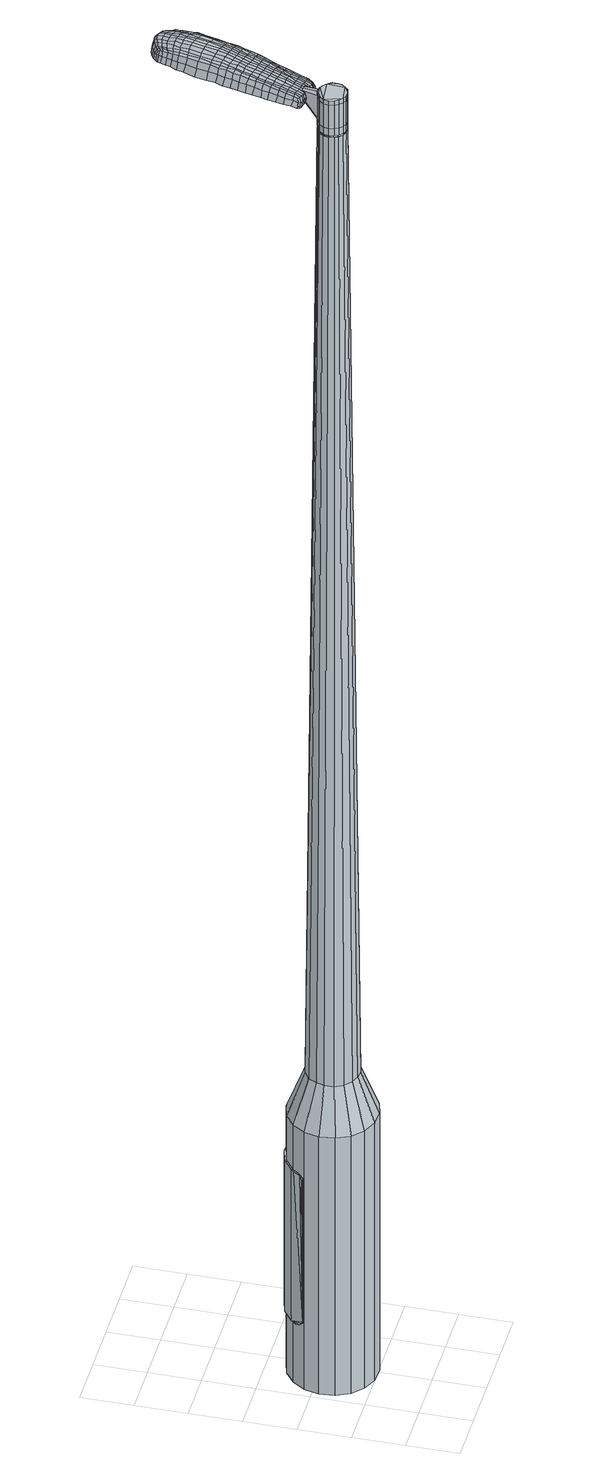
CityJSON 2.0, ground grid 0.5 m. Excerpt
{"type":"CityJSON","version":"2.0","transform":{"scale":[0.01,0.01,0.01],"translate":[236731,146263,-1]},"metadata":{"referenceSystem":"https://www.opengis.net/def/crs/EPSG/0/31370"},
"CityObjects":{
"object1":{"type":"GenericCityObject","attributes":{"cluster":549,"mean_distance_to_centroid":0.217,"new_centroid_x":236731.5,"new_centroid_y":146263.89,"mean_distance_to_camera":8.49,"H1":39.11,"H2":35.03,"Z_final":112.38,"cluster2":45,"proj_x":236738,"proj_y":146265.5,"id_line":84729,"bearing_l":166.15,"distance":6.7,"orientation":"right","G_obj":76.15},"geometry":[{"type":"MultiSurface","lod":"2","boundaries":[[[0,1,2,3]],[[1,4,5,2]],[[4,6,7,5]],[[6,8,9,7]],[[8,10,11,9]],[[10,12,13,11]],[[12,14,15,13]],[[14,16,17,15]],[[16,18,19,17]],[[18,20,21,19]],[[20,22,23,21]],[[22,24,25,23]],[[24,26,27,25]],[[26,28,29,27]],[[28,30,31,29]],[[30,32,33,31]],[[32,34,35,33]],[[34,0,3,35]],[[36,37,38,39]],[[38,40,41,42]],[[41,43,42]],[[42,44,45,46]],[[45,47,46]],[[46,48,49,50]],[[49,51,50]],[[42,46,50,38]],[[50,52,39,38]],[[53,36,39]],[[2,5,7,35]],[[7,9,11,15]],[[11,13,15]],[[15,17,19,23]],[[19,21,23]],[[23,25,27,31]],[[27,29,31]],[[15,23,31,7]],[[31,33,35,7]],[[3,2,35]],[[1,0,54,55]],[[0,34,56,54]],[[34,32,57,56]],[[32,30,58,57]],[[30,28,59,58]],[[28,26,60,59]],[[26,24,61,60]],[[24,22,62,61]],[[22,20,63,62]],[[20,18,64,63]],[[18,16,65,64]],[[16,14,66,65]],[[14,12,67,66]],[[12,10,68,67]],[[10,8,69,68]],[[8,6,70,69]],[[6,4,71,70]],[[4,1,55,71]],[[55,54,72,73]],[[54,56,74,72]],[[56,57,75,74]],[[57,58,76,75]],[[58,59,77,76]],[[59,60,78,77]],[[60,61,79,78]],[[61,62,80,79]],[[62,63,81,80]],[[63,64,82,81]],[[64,65,83,82]],[[65,66,84,83]],[[66,67,85,84]],[[67,68,86,85]],[[68,69,87,86]],[[69,70,88,87]],[[70,71,89,88]],[[71,55,73,89]],[[72,90,91,73]],[[92,93,90,72]],[[75,94,93,92]],[[95,96,94,75]],[[97,98,96,95]],[[99,100,98,97]],[[101,102,100,99]],[[103,104,102,101]],[[81,105,104,103]],[[106,107,105,81]],[[83,108,107,106]],[[109,110,108,83]],[[85,111,110,109]],[[112,113,111,85]],[[114,115,113,112]],[[116,117,115,114]],[[89,118,117,116]],[[73,91,118,89]],[[119,120,121,122]],[[123,119,122,124]],[[125,123,124,126]],[[127,125,126,128]],[[129,127,128,130]],[[131,129,130,132]],[[133,131,132,134]],[[135,133,134,136]],[[137,135,136,138]],[[139,137,138,140]],[[141,139,140,142]],[[143,141,142,144]],[[145,143,144,146]],[[147,145,146,148]],[[149,147,148,150]],[[151,149,150,152]],[[74,92,72]],[[74,75,92]],[[76,95,75]],[[76,77,97,95]],[[77,78,99,97]],[[78,79,101,99]],[[79,80,103,101]],[[80,81,103]],[[82,106,81]],[[82,83,106]],[[84,109,83]],[[84,85,109]],[[86,112,85]],[[86,87,114,112]],[[87,88,116,114]],[[88,89,116]],[[153,117,118]],[[153,154,115,117]],[[154,155,113,115]],[[155,111,113]],[[156,110,111]],[[156,108,110]],[[157,107,108]],[[157,105,107]],[[158,104,105]],[[158,159,102,104]],[[159,160,100,102]],[[160,161,98,100]],[[161,162,96,98]],[[162,94,96]],[[163,93,94]],[[163,90,93]],[[39,52,151,164]],[[91,90,165,152]],[[53,39,164,120]],[[90,163,121,165]],[[36,53,120,119]],[[163,94,122,121]],[[37,36,119,123]],[[94,162,124,122]],[[38,37,123,125]],[[162,161,126,124]],[[40,38,125,127]],[[161,160,128,126]],[[41,40,127,129]],[[160,159,130,128]],[[43,41,129,131]],[[159,158,132,130]],[[42,43,131,133]],[[158,105,134,132]],[[44,42,133,135]],[[105,157,136,134]],[[45,44,135,137]],[[157,108,138,136]],[[47,45,137,139]],[[108,156,140,138]],[[46,47,139,141]],[[156,111,142,140]],[[48,46,141,143]],[[111,155,144,142]],[[49,48,143,145]],[[155,154,146,144]],[[51,49,145,147]],[[154,153,148,146]],[[50,51,147,149]],[[153,118,150,148]],[[52,50,149,151]],[[118,91,152,150]],[[151,152,166,167]],[[152,165,168,166]],[[165,121,169,168]],[[121,120,170,169]],[[120,164,171,170]],[[164,151,167,171]],[[172,173,174,175]],[[176,172,175,177]],[[172,176,178,179]],[[173,172,179,180]],[[181,182,183,184]],[[185,181,184,186]],[[181,185,187,188]],[[182,181,188,189]],[[190,191,192,193]],[[194,190,193,195]],[[190,194,196,197]],[[191,190,197,198]],[[199,200,201,202]],[[203,199,202,204]],[[199,203,205,206]],[[200,199,206,207]],[[208,209,210,211]],[[212,208,211,213]],[[208,212,214,215]],[[209,208,215,216]],[[217,218,219,220]],[[221,217,220,222]],[[217,221,223,224]],[[218,217,224,225]],[[226,227,228,229]],[[218,226,229,219]],[[226,218,225,230]],[[227,226,230,231]],[[232,233,234,235]],[[227,232,235,228]],[[232,227,231,236]],[[233,232,236,237]],[[238,176,177,239]],[[233,238,239,234]],[[238,233,237,240]],[[176,238,240,178]],[[241,242,243,244]],[[245,241,244,246]],[[241,245,247,248]],[[242,241,248,249]],[[250,251,252,253]],[[242,250,253,243]],[[250,242,249,254]],[[251,250,254,255]],[[256,257,258,259]],[[251,256,259,252]],[[256,251,255,260]],[[257,256,260,261]],[[262,263,264,265]],[[257,262,265,258]],[[262,257,261,266]],[[263,262,266,267]],[[268,173,180,269]],[[263,268,269,264]],[[268,263,267,270]],[[173,268,270,174]],[[271,272,273,274]],[[275,271,274,276]],[[271,275,277,278]],[[272,271,278,279]],[[280,281,282,283]],[[272,280,283,273]],[[280,272,279,284]],[[281,280,284,285]],[[286,287,288,289]],[[281,286,289,282]],[[286,281,285,290]],[[287,286,290,291]],[[292,185,186,293]],[[287,292,293,288]],[[292,287,291,294]],[[185,292,294,187]],[[295,296,297,298]],[[299,295,298,300]],[[295,299,301,302]],[[296,295,302,303]],[[304,305,306,307]],[[296,304,307,297]],[[304,296,303,308]],[[305,304,308,309]],[[310,311,312,313]],[[305,310,313,306]],[[310,305,309,314]],[[311,310,314,315]],[[316,317,318,319]],[[311,316,319,312]],[[316,311,315,320]],[[317,316,320,321]],[[322,182,189,323]],[[317,322,323,318]],[[322,317,321,324]],[[182,322,324,183]],[[325,211,210,326]],[[327,325,326,328]],[[325,327,329,330]],[[211,325,330,213]],[[331,327,328,332]],[[333,331,332,334]],[[331,333,335,336]],[[327,331,336,329]],[[337,333,334,338]],[[339,337,338,340]],[[337,339,341,342]],[[333,337,342,335]],[[343,339,340,344]],[[345,343,344,346]],[[343,345,347,348]],[[339,343,348,341]],[[349,345,346,350]],[[200,349,350,201]],[[349,200,207,351]],[[345,349,351,347]],[[352,353,198,197]],[[354,352,197,196]],[[352,354,355,356]],[[353,352,356,357]],[[358,359,357,356]],[[360,358,356,355]],[[358,360,361,362]],[[359,358,362,363]],[[364,365,363,362]],[[366,364,362,361]],[[364,366,367,368]],[[365,364,368,369]],[[370,371,369,368]],[[372,370,368,367]],[[370,372,205,203]],[[371,370,203,204]],[[373,374,375,376]],[[275,373,376,277]],[[373,275,276,377]],[[374,373,377,378]],[[379,194,195,380]],[[374,379,380,375]],[[379,374,378,381]],[[194,379,381,196]],[[382,383,384,385]],[[221,382,385,223]],[[382,221,222,386]],[[383,382,386,387]],[[388,389,390,391]],[[383,388,391,384]],[[388,383,387,392]],[[389,388,392,393]],[[394,191,198,395]],[[389,394,395,390]],[[394,389,393,396]],[[191,394,396,192]],[[397,398,399,400]],[[179,397,400,180]],[[397,179,178,401]],[[398,397,401,402]],[[403,404,405,406]],[[398,403,406,399]],[[403,398,402,407]],[[404,403,407,408]],[[409,202,201,410]],[[404,409,410,405]],[[409,404,408,411]],[[202,409,411,204]],[[412,413,414,415]],[[184,412,415,186]],[[412,184,183,416]],[[413,412,416,417]],[[418,206,205,419]],[[413,418,419,414]],[[418,413,417,420]],[[206,418,420,207]],[[421,422,423,424]],[[299,421,424,301]],[[421,299,300,425]],[[422,421,425,426]],[[427,212,213,428]],[[422,427,428,423]],[[427,422,426,429]],[[212,427,429,214]],[[430,431,432,433]],[[245,430,433,247]],[[430,245,246,434]],[[431,430,434,435]],[[436,437,438,439]],[[431,436,439,432]],[[436,431,435,440]],[[437,436,440,441]],[[442,209,216,443]],[[437,442,443,438]],[[442,437,441,444]],[[209,442,444,210]],[[445,446,435,434]],[[244,445,434,246]],[[445,244,243,447]],[[446,445,447,448]],[[449,450,441,440]],[[446,449,440,435]],[[449,446,448,451]],[[450,449,451,452]],[[453,326,210,444]],[[450,453,444,441]],[[453,450,452,454]],[[326,453,454,328]],[[455,456,457,458]],[[302,455,458,303]],[[455,302,301,424]],[[456,455,424,423]],[[459,330,329,460]],[[456,459,460,457]],[[459,456,423,428]],[[330,459,428,213]],[[461,462,448,447]],[[253,461,447,243]],[[461,253,252,463]],[[462,461,463,464]],[[465,466,452,451]],[[462,465,451,448]],[[465,462,464,467]],[[466,465,467,468]],[[469,332,328,454]],[[466,469,454,452]],[[469,466,468,470]],[[332,469,470,334]],[[471,472,473,474]],[[308,471,474,309]],[[471,308,303,458]],[[472,471,458,457]],[[475,336,335,476]],[[472,475,476,473]],[[475,472,457,460]],[[336,475,460,329]],[[477,478,464,463]],[[259,477,463,252]],[[477,259,258,479]],[[478,477,479,480]],[[481,482,468,467]],[[478,481,467,464]],[[481,478,480,483]],[[482,481,483,484]],[[485,338,334,470]],[[482,485,470,468]],[[485,482,484,486]],[[338,485,486,340]],[[487,488,489,490]],[[314,487,490,315]],[[487,314,309,474]],[[488,487,474,473]],[[491,342,341,492]],[[488,491,492,489]],[[491,488,473,476]],[[342,491,476,335]],[[493,494,480,479]],[[265,493,479,258]],[[493,265,264,495]],[[494,493,495,496]],[[497,498,484,483]],[[494,497,483,480]],[[497,494,496,499]],[[498,497,499,500]],[[501,344,340,486]],[[498,501,486,484]],[[501,498,500,502]],[[344,501,502,346]],[[503,504,505,506]],[[320,503,506,321]],[[503,320,315,490]],[[504,503,490,489]],[[507,348,347,508]],[[504,507,508,505]],[[507,504,489,492]],[[348,507,492,341]],[[509,510,496,495]],[[269,509,495,264]],[[509,269,180,400]],[[510,509,400,399]],[[511,512,500,499]],[[510,511,499,496]],[[511,510,399,406]],[[512,511,406,405]],[[513,350,346,502]],[[512,513,502,500]],[[513,512,405,410]],[[350,513,410,201]],[[514,515,417,416]],[[324,514,416,183]],[[514,324,321,506]],[[515,514,506,505]],[[516,351,207,420]],[[515,516,420,417]],[[516,515,505,508]],[[351,516,508,347]],[[517,518,378,377]],[[274,517,377,276]],[[517,274,273,519]],[[518,517,519,520]],[[521,354,196,381]],[[518,521,381,378]],[[521,518,520,522]],[[354,521,522,355]],[[523,524,525,526]],[[224,523,526,225]],[[523,224,223,385]],[[524,523,385,384]],[[527,528,529,530]],[[524,527,530,525]],[[527,524,384,391]],[[528,527,391,390]],[[531,353,357,532]],[[528,531,532,529]],[[531,528,390,395]],[[353,531,395,198]],[[533,534,520,519]],[[283,533,519,273]],[[533,283,282,535]],[[534,533,535,536]],[[537,360,355,522]],[[534,537,522,520]],[[537,534,536,538]],[[360,537,538,361]],[[539,540,541,542]],[[230,539,542,231]],[[539,230,225,526]],[[540,539,526,525]],[[543,544,545,546]],[[540,543,546,541]],[[543,540,525,530]],[[544,543,530,529]],[[547,359,363,548]],[[544,547,548,545]],[[547,544,529,532]],[[359,547,532,357]],[[549,550,536,535]],[[289,549,535,282]],[[549,289,288,551]],[[550,549,551,552]],[[553,366,361,538]],[[550,553,538,536]],[[553,550,552,554]],[[366,553,554,367]],[[555,556,557,558]],[[236,555,558,237]],[[555,236,231,542]],[[556,555,542,541]],[[559,560,561,562]],[[556,559,562,557]],[[559,556,541,546]],[[560,559,546,545]],[[563,365,369,564]],[[560,563,564,561]],[[563,560,545,548]],[[365,563,548,363]],[[565,566,552,551]],[[293,565,551,288]],[[565,293,186,415]],[[566,565,415,414]],[[567,372,367,554]],[[566,567,554,552]],[[567,566,414,419]],[[372,567,419,205]],[[568,569,402,401]],[[240,568,401,178]],[[568,240,237,558]],[[569,568,558,557]],[[570,571,408,407]],[[569,570,407,402]],[[570,569,557,562]],[[571,570,562,561]],[[572,371,204,411]],[[571,572,411,408]],[[572,571,561,564]],[[371,572,564,369]],[[573,574,575,576]],[[576,575,577,578]],[[579,577,575,580]],[[580,575,574,581]],[[582,583,584,585]],[[585,584,586,587]],[[588,586,584,589]],[[589,584,583,590]],[[591,592,593,594]],[[594,593,595,596]],[[597,595,593,598]],[[598,593,592,599]],[[600,601,602,603]],[[603,602,604,605]],[[606,604,602,607]],[[607,602,601,608]],[[609,610,611,612]],[[612,611,613,614]],[[615,613,611,616]],[[616,611,610,617]],[[618,619,620,621]],[[621,620,622,623]],[[624,622,620,625]],[[625,620,619,626]],[[627,628,629,630]],[[630,629,619,618]],[[626,619,629,631]],[[631,629,628,632]],[[633,634,635,636]],[[636,635,628,627]],[[632,628,635,637]],[[637,635,634,638]],[[578,577,639,640]],[[640,639,634,633]],[[638,634,639,641]],[[641,639,577,579]],[[642,643,644,645]],[[645,644,646,647]],[[648,646,644,649]],[[649,644,643,650]],[[651,652,653,654]],[[654,653,643,642]],[[650,643,653,655]],[[655,653,652,656]],[[657,658,659,660]],[[660,659,652,651]],[[656,652,659,661]],[[661,659,658,662]],[[663,664,665,666]],[[666,665,658,657]],[[662,658,665,667]],[[667,665,664,668]],[[581,574,669,670]],[[670,669,664,663]],[[668,664,669,671]],[[671,669,574,573]],[[672,673,674,675]],[[675,674,676,677]],[[678,676,674,679]],[[679,674,673,680]],[[681,682,683,684]],[[684,683,673,672]],[[680,673,683,685]],[[685,683,682,686]],[[687,688,689,690]],[[690,689,682,681]],[[686,682,689,691]],[[691,689,688,692]],[[587,586,693,694]],[[694,693,688,687]],[[692,688,693,695]],[[695,693,586,588]],[[696,697,698,699]],[[699,698,700,701]],[[702,700,698,703]],[[703,698,697,704]],[[705,706,707,708]],[[708,707,697,696]],[[704,697,707,709]],[[709,707,706,710]],[[711,712,713,714]],[[714,713,706,705]],[[710,706,713,715]],[[715,713,712,716]],[[717,718,719,720]],[[720,719,712,711]],[[716,712,719,721]],[[721,719,718,722]],[[590,583,723,724]],[[724,723,718,717]],[[722,718,723,725]],[[725,723,583,582]],[[609,612,726,727]],[[727,726,728,729]],[[730,728,726,731]],[[731,726,612,614]],[[729,728,732,733]],[[733,732,734,735]],[[736,734,732,737]],[[737,732,728,730]],[[735,734,738,739]],[[739,738,740,741]],[[742,740,738,743]],[[743,738,734,736]],[[741,740,744,745]],[[745,744,746,747]],[[748,746,744,749]],[[749,744,740,742]],[[747,746,750,751]],[[751,750,601,600]],[[608,601,750,752]],[[752,750,746,748]],[[599,753,754,598]],[[598,754,755,597]],[[756,755,754,757]],[[757,754,753,758]],[[758,759,760,757]],[[757,760,761,756]],[[762,761,760,763]],[[763,760,759,764]],[[764,765,766,763]],[[763,766,767,762]],[[768,767,766,769]],[[769,766,765,770]],[[770,771,772,769]],[[769,772,773,768]],[[606,773,772,604]],[[604,772,771,605]],[[774,775,776,777]],[[777,776,676,678]],[[677,676,776,778]],[[778,776,775,779]],[[596,595,780,781]],[[781,780,775,774]],[[779,775,780,782]],[[782,780,595,597]],[[783,784,785,786]],[[786,785,622,624]],[[623,622,785,787]],[[787,785,784,788]],[[789,790,791,792]],[[792,791,784,783]],[[788,784,791,793]],[[793,791,790,794]],[[599,592,795,796]],[[796,795,790,789]],[[794,790,795,797]],[[797,795,592,591]],[[798,799,800,801]],[[801,800,580,581]],[[579,580,800,802]],[[802,800,799,803]],[[804,805,806,807]],[[807,806,799,798]],[[803,799,806,808]],[[808,806,805,809]],[[600,603,810,811]],[[811,810,805,804]],[[809,805,810,812]],[[812,810,603,605]],[[813,814,815,816]],[[816,815,585,587]],[[582,585,815,817]],[[817,815,814,818]],[[606,607,819,820]],[[820,819,814,813]],[[818,814,819,821]],[[821,819,607,608]],[[822,823,824,825]],[[825,824,700,702]],[[701,700,824,826]],[[826,824,823,827]],[[614,613,828,829]],[[829,828,823,822]],[[827,823,828,830]],[[830,828,613,615]],[[831,832,833]],[[833,832,646,648]],[[647,646,832,834]],[[834,832,831,835]],[[836,837,838,839]],[[839,838,831,833]],[[835,831,838,840]],[[840,838,837,841]],[[617,610,842,843]],[[843,842,837,836]],[[841,837,842,844]],[[844,842,610,609]],[[835,845,846,834]],[[834,846,645,647]],[[642,645,846,847]],[[847,846,845,848]],[[841,849,850,840]],[[840,850,845,835]],[[848,845,850,851]],[[851,850,849,852]],[[609,727,853,844]],[[844,853,849,841]],[[852,849,853,854]],[[854,853,727,729]],[[855,856,857,858]],[[858,857,703,704]],[[702,703,857,825]],[[825,857,856,822]],[[730,731,859,860]],[[860,859,856,855]],[[822,856,859,829]],[[829,859,731,614]],[[848,861,862,847]],[[847,862,654,642]],[[651,654,862,863]],[[863,862,861,864]],[[852,865,866,851]],[[851,866,861,848]],[[864,861,866,867]],[[867,866,865,868]],[[729,733,869,854]],[[854,869,865,852]],[[868,865,869,870]],[[870,869,733,735]],[[871,872,873,874]],[[874,873,709,710]],[[704,709,873,858]],[[858,873,872,855]],[[736,737,875,876]],[[876,875,872,871]],[[855,872,875,860]],[[860,875,737,730]],[[864,877,878,863]],[[863,878,660,651]],[[657,660,878,879]],[[879,878,877,880]],[[868,881,882,867]],[[867,882,877,864]],[[880,877,882,883]],[[883,882,881,884]],[[735,739,885,870]],[[870,885,881,868]],[[884,881,885,886]],[[886,885,739,741]],[[887,888,889,890]],[[890,889,715,716]],[[710,715,889,874]],[[874,889,888,871]],[[742,743,891,892]],[[892,891,888,887]],[[871,888,891,876]],[[876,891,743,736]],[[880,893,894,879]],[[879,894,666,657]],[[663,666,894,895]],[[895,894,893,896]],[[884,897,898,883]],[[883,898,893,880]],[[896,893,898,899]],[[899,898,897,900]],[[741,745,901,886]],[[886,901,897,884]],[[900,897,901,902]],[[902,901,745,747]],[[903,904,905,906]],[[906,905,721,722]],[[716,721,905,890]],[[890,905,904,887]],[[748,749,907,908]],[[908,907,904,903]],[[887,904,907,892]],[[892,907,749,742]],[[896,909,910,895]],[[895,910,670,663]],[[581,670,910,801]],[[801,910,909,798]],[[900,911,912,899]],[[899,912,909,896]],[[798,909,912,807]],[[807,912,911,804]],[[747,751,913,902]],[[902,913,911,900]],[[804,911,913,811]],[[811,913,751,600]],[[818,914,915,817]],[[817,915,725,582]],[[722,725,915,906]],[[906,915,914,903]],[[608,752,916,821]],[[821,916,914,818]],[[903,914,916,908]],[[908,916,752,748]],[[779,917,918,778]],[[778,918,675,677]],[[672,675,918,919]],[[919,918,917,920]],[[597,755,921,782]],[[782,921,917,779]],[[920,917,921,922]],[[922,921,755,756]],[[923,924,925,926]],[[926,925,625,626]],[[624,625,925,786]],[[786,925,924,783]],[[927,928,929,930]],[[930,929,924,923]],[[783,924,929,792]],[[792,929,928,789]],[[758,753,931,932]],[[932,931,928,927]],[[789,928,931,796]],[[796,931,753,599]],[[920,933,934,919]],[[919,934,684,672]],[[681,684,934,935]],[[935,934,933,936]],[[756,761,937,922]],[[922,937,933,920]],[[936,933,937,938]],[[938,937,761,762]],[[939,940,941,942]],[[942,941,631,632]],[[626,631,941,926]],[[926,941,940,923]],[[943,944,945,946]],[[946,945,940,939]],[[923,940,945,930]],[[930,945,944,927]],[[764,759,947,948]],[[948,947,944,943]],[[927,944,947,932]],[[932,947,759,758]],[[936,949,950,935]],[[935,950,690,681]],[[687,690,950,951]],[[951,950,949,952]],[[762,767,953,938]],[[938,953,949,936]],[[952,949,953,954]],[[954,953,767,768]],[[955,956,957,958]],[[958,957,637,638]],[[632,637,957,942]],[[942,957,956,939]],[[959,960,961,962]],[[962,961,956,955]],[[939,956,961,946]],[[946,961,960,943]],[[770,765,963,964]],[[964,963,960,959]],[[943,960,963,948]],[[948,963,765,764]],[[952,965,966,951]],[[951,966,694,687]],[[587,694,966,816]],[[816,966,965,813]],[[768,773,967,954]],[[954,967,965,952]],[[813,965,967,820]],[[820,967,773,606]],[[803,968,969,802]],[[802,969,641,579]],[[638,641,969,958]],[[958,969,968,955]],[[809,970,971,808]],[[808,971,968,803]],[[955,968,971,962]],[[962,971,970,959]],[[605,771,972,812]],[[812,972,970,809]],[[959,970,972,964]],[[964,972,771,770]],[[573,576,175,174]],[[576,578,177,175]],[[588,589,188,187]],[[589,590,189,188]],[[591,594,193,192]],[[594,596,195,193]],[[615,616,215,214]],[[616,617,216,215]],[[618,621,220,219]],[[621,623,222,220]],[[627,630,229,228]],[[630,618,219,229]],[[633,636,235,234]],[[636,627,228,235]],[[578,640,239,177]],[[640,633,234,239]],[[648,649,248,247]],[[649,650,249,248]],[[650,655,254,249]],[[655,656,255,254]],[[656,661,260,255]],[[661,662,261,260]],[[662,667,266,261]],[[667,668,267,266]],[[668,671,270,267]],[[671,573,174,270]],[[678,679,278,277]],[[679,680,279,278]],[[680,685,284,279]],[[685,686,285,284]],[[686,691,290,285]],[[691,692,291,290]],[[692,695,294,291]],[[695,588,187,294]],[[696,699,298,297]],[[699,701,300,298]],[[705,708,307,306]],[[708,696,297,307]],[[711,714,313,312]],[[714,705,306,313]],[[717,720,319,318]],[[720,711,312,319]],[[590,724,323,189]],[[724,717,318,323]],[[774,777,376,375]],[[777,678,277,376]],[[596,781,380,195]],[[781,774,375,380]],[[623,787,386,222]],[[787,788,387,386]],[[788,793,392,387]],[[793,794,393,392]],[[794,797,396,393]],[[797,591,192,396]],[[701,826,425,300]],[[826,827,426,425]],[[827,830,429,426]],[[830,615,214,429]],[[833,433,432]],[[833,648,247,433]],[[836,839,439,438]],[[839,833,432,439]],[[617,843,443,216]],[[843,836,438,443]],[[973,974,975,976]],[[977,978,976,975]],[[979,980,981,982]],[[983,984,985,986]],[[974,987,988,975]],[[989,977,975,988]],[[990,979,982,991]],[[992,993,984,983]],[[987,994,995,988]],[[995,996,989,988]],[[997,990,991,998]],[[999,993,992,1000]],[[994,1001,1002,995]],[[1002,1003,996,995]],[[1004,997,998,1005]],[[1006,999,1000,1007]],[[1008,1009,1010,1011]],[[1012,1013,1009,1008]],[[1012,1014,1015,1013]],[[1014,1016,1017,1015]],[[1018,1019,1020,1021]],[[1022,1023,1019,1018]],[[1024,1025,1023,1022]],[[1026,1027,1025,1024]],[[1021,1010,1009,1018]],[[1018,1009,1013,1022]],[[1013,1015,1024,1022]],[[1015,1017,1026,1024]],[[982,981,978,977]],[[991,982,977,989]],[[996,998,991,989]],[[1003,1005,998,996]],[[983,986,980,979]],[[992,983,979,990]],[[1000,992,990,997]],[[1007,1000,997,1004]],[[984,1008,1011,985]],[[993,1012,1008,984]],[[1014,1012,993,999]],[[1016,1014,999,1006]],[[1028,1029,1030,1031]],[[1030,1032,1033,1034]],[[1030,1034,1035,1036]],[[1030,1036,1031]],[[1037,1028,1031,1038]],[[1039,1038,1031,1040]],[[1041,1040,1031]],[[1042,1030,1029,1043]],[[1044,1042,1043,1045]],[[1046,1044,1045,1047]],[[1048,1046,1047,1049]],[[1050,1048,1049,1051]],[[1051,1052,1053,1054]],[[1051,1054,1055,1056]],[[1051,1056,1057,1058]],[[1057,1059,1060,1061]],[[1057,1061,1062,1063]],[[1057,1063,1058]],[[1051,1058,1050]],[[1064,1065,1029,1028]],[[1066,1067,1032,1030]],[[1068,1069,1041,1031]],[[1065,1070,1043,1029]],[[1071,1066,1030,1042]],[[1070,1072,1045,1043]],[[1073,1071,1042,1044]],[[1072,1074,1047,1045]],[[1075,1073,1044,1046]],[[1074,1076,1049,1047]],[[1077,1075,1046,1048]],[[1076,1078,1051,1049]],[[1079,1077,1048,1050]],[[1078,1080,1052,1051]],[[1081,1082,1059,1057]],[[1083,1079,1050,1058]],[[1053,1052,1080,1084]],[[1054,1053,1084,1085]],[[1055,1054,1085,1086]],[[1056,1055,1086,1087]],[[1057,1056,1087,1081]],[[1088,1064,1028,1037]],[[1089,1088,1037,1038]],[[1090,1089,1038,1039]],[[1091,1090,1039,1040]],[[1069,1091,1040,1041]],[[1033,1032,1067,1092]],[[1060,1059,1082,1093]],[[1034,1033,1092,1094]],[[1035,1034,1094,1095]],[[1036,1035,1095,1096]],[[1031,1036,1096,1068]],[[1061,1060,1093,1097]],[[1062,1061,1097,1098]],[[1063,1062,1098,1099]],[[1058,1063,1099,1083]]]}]}
},
"vertices":[
[59,132,384],[72,126,384],[72,126,96],[59,132,96],[83,116,384],[83,116,96],[89,103,384],[89,103,96],[91,88,384],[91,88,96],[87,74,384],[87,74,96],[79,62,384],[79,62,96],[67,53,384],[67,53,96],[53,49,384],[53,49,96],[38,50,384],[38,50,96],[25,56,384],[25,56,96],[14,66,384],[14,66,96],[8,79,384],[8,79,96],[6,94,384],[6,94,96],[10,108,384],[10,108,96],[18,120,384],[18,120,96],[30,129,384],[30,129,96],[44,133,384],[44,133,96],[43,103,1524],[39,101,1524],[36,97,1524],[52,104,1524],[35,92,1524],[36,87,1524],[41,80,1524],[38,83,1524],[45,78,1524],[50,78,1524],[58,82,1524],[55,79,1524],[61,86,1524],[62,90,1524],[59,99,1524],[62,95,1524],[56,102,1524],[47,105,1524],[55,116,429],[63,112,429],[46,116,429],[38,114,429],[30,109,429],[26,101,429],[24,93,429],[24,84,429],[28,76,429],[35,70,429],[43,67,429],[51,66,429],[60,69,429],[67,74,429],[72,81,429],[74,89,429],[73,98,429],[69,106,429],[52,104,1483],[56,102,1483],[47,105,1483],[43,103,1483],[39,101,1483],[36,97,1483],[35,92,1483],[36,87,1483],[38,83,1483],[41,80,1483],[45,78,1483],[50,78,1483],[55,79,1483],[58,82,1483],[61,86,1483],[62,90,1483],[62,95,1483],[59,99,1483],[52,104,1485],[56,102,1485],[47,104,1483],[47,104,1485],[43,103,1485],[39,100,1483],[39,100,1485],[37,96,1483],[37,96,1485],[36,92,1483],[36,92,1485],[36,88,1483],[36,88,1485],[38,84,1483],[38,84,1485],[41,80,1485],[46,79,1483],[46,79,1485],[50,78,1485],[54,80,1483],[54,80,1485],[58,82,1485],[60,86,1483],[60,86,1485],[61,90,1483],[61,90,1485],[61,95,1483],[61,95,1485],[59,99,1485],[43,103,1519],[47,105,1519],[47,105,1493],[43,103,1493],[39,101,1519],[39,101,1493],[36,97,1519],[36,97,1493],[35,92,1519],[35,92,1493],[36,87,1519],[36,87,1493],[38,83,1519],[38,83,1493],[41,80,1519],[41,80,1493],[45,78,1519],[45,78,1493],[50,78,1519],[50,78,1493],[55,79,1519],[55,79,1493],[58,82,1519],[58,82,1493],[61,86,1519],[61,86,1493],[62,90,1519],[62,90,1493],[62,95,1519],[62,95,1493],[59,99,1519],[59,99,1493],[56,102,1519],[56,102,1493],[62,95,1485],[62,90,1485],[61,86,1485],[55,79,1485],[45,78,1485],[38,83,1485],[36,87,1485],[35,92,1485],[36,97,1485],[39,101,1485],[47,105,1485],[52,104,1519],[52,104,1493],[59,122,1513],[59,122,1518],[56,122,1513],[53,123,1513],[53,123,1518],[56,122,1518],[93,190,1519],[91,183,1518],[93,184,1509],[95,191,1510],[95,198,1519],[97,199,1510],[94,197,1526],[91,189,1525],[89,182,1525],[56,199,1519],[54,192,1518],[56,191,1525],[57,198,1525],[58,208,1519],[59,206,1526],[56,209,1510],[55,201,1510],[53,194,1509],[90,266,1519],[94,265,1519],[94,266,1513],[90,267,1513],[86,266,1519],[86,267,1513],[86,264,1524],[90,265,1524],[93,264,1524],[73,194,1530],[71,187,1529],[74,186,1529],[76,193,1530],[75,203,1531],[78,202,1531],[71,204,1530],[69,195,1530],[67,188,1529],[53,116,1512],[56,115,1512],[56,116,1517],[54,117,1517],[51,116,1512],[51,118,1517],[51,117,1506],[54,117,1506],[56,116,1506],[106,247,1519],[106,244,1519],[107,245,1512],[107,248,1512],[106,250,1518],[107,250,1512],[105,249,1522],[105,247,1523],[104,244,1524],[105,239,1519],[104,234,1519],[106,235,1512],[106,240,1512],[103,239,1524],[102,234,1525],[103,228,1519],[101,220,1519],[103,221,1511],[105,229,1511],[101,228,1526],[100,220,1526],[98,209,1519],[100,210,1510],[97,209,1526],[71,119,1513],[74,126,1513],[72,126,1518],[70,119,1517],[69,114,1512],[69,115,1516],[70,114,1506],[73,120,1507],[75,127,1507],[76,133,1514],[78,141,1515],[77,140,1520],[74,133,1519],[77,134,1507],[80,141,1507],[80,148,1515],[83,155,1516],[81,154,1522],[79,147,1521],[82,149,1508],[84,156,1508],[85,162,1517],[87,169,1517],[85,168,1524],[83,161,1523],[86,163,1508],[89,170,1509],[89,176,1518],[87,175,1524],[91,177,1509],[71,257,1519],[70,254,1519],[71,253,1524],[73,256,1523],[73,259,1518],[73,258,1522],[72,260,1512],[70,258,1512],[69,255,1512],[69,249,1519],[67,244,1519],[68,243,1525],[70,248,1524],[67,250,1512],[66,245,1512],[65,238,1519],[63,230,1519],[64,229,1526],[66,237,1526],[64,239,1511],[62,232,1511],[60,219,1519],[61,218,1526],[59,221,1510],[42,126,1513],[43,134,1513],[42,135,1507],[41,128,1507],[41,121,1512],[40,122,1506],[42,122,1516],[43,126,1517],[44,133,1518],[45,141,1514],[46,149,1515],[45,150,1507],[44,143,1507],[46,140,1519],[47,148,1520],[47,156,1515],[49,163,1516],[48,165,1508],[46,157,1508],[49,155,1521],[50,162,1522],[50,171,1517],[51,178,1517],[50,179,1509],[49,172,1508],[51,169,1523],[53,177,1524],[53,185,1518],[52,187,1509],[54,184,1524],[55,122,1519],[58,122,1519],[57,129,1520],[59,129,1520],[54,130,1520],[52,123,1519],[59,137,1522],[61,136,1522],[60,144,1523],[63,143,1523],[57,145,1523],[56,137,1521],[62,151,1524],[65,150,1524],[64,158,1525],[67,158,1525],[61,159,1525],[59,152,1524],[66,165,1526],[69,165,1526],[67,173,1527],[70,172,1527],[64,174,1527],[62,166,1526],[69,180,1528],[72,179,1528],[66,181,1528],[89,262,1527],[93,261,1527],[85,262,1526],[84,257,1527],[88,257,1528],[92,256,1528],[86,251,1529],[90,250,1529],[82,251,1528],[81,244,1530],[85,244,1530],[88,243,1530],[83,237,1531],[87,236,1531],[79,237,1530],[77,229,1531],[81,228,1531],[84,227,1531],[78,216,1531],[81,215,1531],[74,216,1531],[74,261,1518],[77,263,1519],[76,264,1513],[73,262,1513],[74,259,1523],[77,261,1523],[81,265,1519],[81,266,1513],[81,263,1524],[105,252,1518],[104,255,1518],[103,254,1523],[104,251,1523],[107,253,1513],[105,255,1513],[103,258,1519],[100,261,1519],[100,260,1524],[102,257,1523],[103,259,1513],[101,262,1513],[97,263,1519],[97,262,1524],[97,264,1513],[90,189,1528],[88,190,1528],[86,183,1528],[88,182,1527],[92,198,1528],[90,198,1529],[85,191,1529],[82,192,1530],[80,185,1529],[83,184,1528],[88,199,1529],[85,200,1530],[79,192,1530],[77,185,1529],[81,201,1531],[58,197,1528],[61,197,1529],[63,205,1529],[60,206,1528],[57,190,1527],[59,190,1528],[65,196,1529],[67,205,1530],[63,189,1528],[42,119,1512],[44,118,1512],[45,119,1517],[43,120,1517],[41,120,1506],[43,119,1506],[47,117,1512],[48,118,1517],[47,118,1506],[68,112,1512],[66,113,1512],[67,113,1506],[69,113,1506],[67,114,1517],[66,114,1517],[64,113,1512],[61,114,1512],[62,115,1506],[65,114,1506],[64,114,1517],[61,115,1517],[59,114,1512],[59,115,1506],[59,116,1517],[69,119,1519],[67,119,1519],[71,126,1520],[69,126,1520],[65,120,1519],[63,120,1519],[67,127,1520],[65,127,1520],[60,121,1519],[62,128,1520],[44,125,1519],[46,125,1519],[47,132,1520],[45,132,1520],[49,124,1519],[51,131,1520],[73,133,1521],[71,133,1521],[75,140,1522],[73,141,1522],[69,134,1521],[66,135,1521],[71,141,1522],[68,142,1523],[64,135,1522],[66,143,1523],[47,140,1521],[49,139,1521],[50,146,1522],[48,147,1522],[52,138,1521],[54,146,1522],[77,147,1523],[76,148,1523],[79,154,1524],[78,155,1524],[73,148,1523],[70,149,1524],[75,155,1525],[72,156,1525],[68,150,1524],[70,157,1525],[50,154,1523],[52,154,1523],[53,161,1524],[51,162,1524],[55,153,1524],[57,160,1525],[82,161,1525],[80,162,1525],[84,168,1526],[82,169,1526],[77,163,1526],[74,163,1526],[79,170,1527],[76,170,1527],[71,164,1526],[73,171,1527],[53,169,1525],[55,168,1525],[56,175,1526],[54,176,1526],[58,167,1526],[60,175,1527],[86,175,1527],[84,176,1527],[81,177,1527],[78,177,1528],[75,178,1528],[56,183,1527],[58,183,1527],[62,182,1528],[74,257,1525],[76,259,1525],[73,254,1526],[75,255,1526],[80,260,1526],[79,256,1527],[104,249,1525],[103,251,1525],[102,248,1526],[103,245,1525],[101,254,1525],[99,257,1526],[98,253,1527],[100,250,1526],[96,259,1526],[95,255,1527],[71,249,1526],[73,250,1527],[69,243,1527],[72,244,1528],[78,251,1528],[76,244,1529],[102,240,1526],[101,242,1527],[100,236,1528],[101,234,1527],[99,245,1527],[97,247,1528],[95,240,1529],[98,238,1528],[94,249,1528],[92,242,1530],[68,237,1528],[70,237,1529],[66,229,1528],[68,229,1529],[74,238,1529],[72,229,1530],[100,228,1528],[99,230,1528],[97,222,1529],[98,220,1528],[96,231,1529],[93,233,1530],[91,225,1530],[94,223,1530],[90,235,1530],[88,226,1531],[63,217,1529],[65,217,1529],[69,217,1530],[95,209,1528],[93,210,1529],[91,211,1530],[88,212,1530],[85,214,1531],[91,184,1509],[89,183,1518],[91,190,1518],[93,191,1509],[93,198,1519],[95,199,1510],[92,198,1525],[89,190,1525],[87,183,1525],[57,191,1525],[56,192,1518],[58,199,1518],[59,197,1525],[59,207,1519],[61,206,1525],[58,209,1510],[56,200,1509],[55,193,1509],[93,264,1513],[93,263,1519],[90,264,1519],[90,265,1513],[86,264,1519],[86,265,1513],[86,262,1524],[90,262,1524],[93,262,1524],[74,187,1528],[71,187,1528],[73,194,1529],[76,194,1529],[75,203,1529],[78,202,1529],[71,204,1529],[69,195,1529],[68,188,1528],[57,118,1516],[57,117,1512],[54,118,1512],[54,119,1516],[51,119,1512],[52,119,1516],[51,120,1506],[54,119,1506],[57,118,1506],[105,245,1512],[104,244,1519],[104,247,1518],[105,248,1512],[104,249,1518],[105,250,1512],[103,249,1522],[103,247,1523],[102,244,1523],[104,235,1512],[102,234,1519],[103,240,1519],[104,240,1512],[102,239,1524],[101,234,1525],[101,222,1511],[99,221,1519],[101,228,1519],[103,229,1511],[99,228,1525],[98,220,1526],[96,210,1519],[98,211,1510],[95,209,1526],[70,127,1518],[72,127,1513],[69,120,1513],[68,120,1517],[68,115,1512],[67,116,1515],[69,116,1506],[71,120,1506],[73,128,1507],[75,141,1520],[76,141,1514],[74,134,1514],[73,134,1519],[75,135,1507],[78,142,1507],[79,155,1522],[81,156,1516],[78,148,1515],[77,148,1521],[80,149,1508],[82,156,1508],[83,169,1523],[85,170,1517],[83,163,1516],[81,162,1522],[85,163,1508],[87,170,1508],[87,177,1517],[85,176,1524],[89,177,1509],[73,252,1523],[72,253,1519],[73,256,1518],[74,255,1523],[74,258,1518],[75,257,1522],[73,259,1512],[72,257,1512],[71,254,1512],[70,242,1525],[69,243,1519],[70,248,1519],[71,248,1524],[69,250,1512],[68,244,1512],[66,229,1526],[65,230,1519],[67,237,1519],[68,236,1525],[66,239,1511],[64,231,1511],[62,219,1519],[63,217,1526],[61,220,1510],[44,135,1507],[45,134,1513],[44,126,1513],[43,127,1506],[43,121,1512],[42,122,1506],[44,122,1515],[45,126,1517],[46,133,1518],[47,150,1507],[48,148,1514],[47,141,1514],[46,142,1507],[48,140,1519],[49,147,1520],[50,165,1508],[51,163,1516],[49,156,1515],[48,157,1508],[50,155,1521],[52,162,1522],[52,179,1508],[53,178,1517],[52,170,1516],[51,172,1508],[53,169,1522],[55,176,1523],[55,185,1517],[54,186,1509],[56,183,1524],[55,123,1518],[58,122,1518],[57,130,1519],[60,129,1519],[54,131,1519],[53,124,1518],[59,137,1520],[61,137,1520],[61,144,1521],[63,144,1521],[58,145,1521],[56,138,1520],[62,152,1523],[65,151,1523],[64,159,1524],[67,158,1524],[61,160,1524],[59,152,1523],[66,166,1525],[69,165,1525],[68,173,1526],[70,172,1526],[64,174,1526],[63,167,1525],[69,180,1527],[72,180,1527],[66,181,1527],[92,259,1526],[89,260,1526],[85,260,1525],[84,257,1526],[88,256,1526],[91,256,1526],[90,250,1528],[87,250,1528],[83,251,1527],[81,244,1528],[85,243,1529],[88,243,1529],[86,236,1530],[83,237,1530],[79,237,1529],[77,228,1530],[81,228,1530],[84,227,1530],[81,215,1530],[78,216,1530],[74,216,1530],[77,262,1513],[77,261,1518],[75,259,1518],[74,260,1512],[76,258,1523],[78,259,1523],[82,262,1519],[81,263,1513],[82,261,1523],[102,253,1523],[103,254,1518],[104,251,1518],[103,250,1523],[105,252,1512],[104,254,1512],[98,258,1523],[99,259,1519],[101,257,1519],[100,255,1523],[102,257,1513],[99,260,1513],[96,262,1519],[96,260,1524],[96,262,1513],[85,183,1527],[87,190,1527],[88,190,1527],[87,183,1526],[91,198,1527],[90,199,1528],[80,185,1528],[82,192,1528],[85,191,1528],[83,184,1527],[87,200,1528],[84,201,1529],[79,193,1529],[77,186,1528],[81,202,1529],[63,205,1528],[61,197,1527],[60,197,1527],[62,206,1527],[58,190,1526],[60,190,1527],[65,196,1528],[67,205,1528],[64,189,1527],[45,121,1516],[44,120,1512],[43,120,1512],[44,121,1516],[43,121,1506],[44,121,1506],[48,120,1512],[48,120,1516],[47,121,1506],[67,115,1512],[67,114,1512],[68,115,1506],[67,115,1516],[66,116,1516],[62,117,1506],[62,116,1512],[64,115,1512],[65,116,1506],[64,116,1516],[62,117,1516],[59,117,1512],[60,117,1506],[59,118,1516],[67,120,1518],[68,120,1518],[70,127,1519],[69,127,1519],[63,121,1518],[65,121,1518],[67,127,1519],[65,128,1519],[60,122,1518],[62,129,1519],[48,132,1519],[46,125,1518],[45,126,1518],[47,133,1519],[49,125,1518],[51,132,1519],[71,134,1520],[72,134,1520],[74,141,1521],[73,141,1521],[67,135,1520],[69,135,1520],[71,142,1521],[68,142,1521],[64,136,1520],[66,143,1521],[51,147,1521],[49,140,1520],[48,140,1520],[50,147,1521],[52,139,1520],[54,146,1521],[75,148,1522],[76,148,1522],[78,155,1523],[77,155,1523],[70,150,1522],[73,149,1522],[75,156,1523],[72,157,1524],[68,150,1523],[70,157,1524],[54,161,1523],[52,154,1522],[51,154,1522],[53,162,1523],[56,153,1522],[57,161,1523],[79,163,1524],[80,162,1524],[82,169,1525],[81,170,1525],[74,164,1525],[77,163,1524],[79,170,1525],[76,171,1526],[71,165,1525],[73,172,1526],[57,176,1525],[55,169,1524],[54,169,1524],[55,176,1525],[59,168,1524],[60,175,1525],[83,177,1526],[85,176,1526],[78,178,1527],[81,177,1526],[75,179,1527],[58,183,1526],[57,183,1526],[62,182,1526],[77,257,1524],[75,256,1524],[74,253,1525],[76,254,1525],[81,259,1525],[80,256,1525],[101,247,1525],[101,251,1524],[102,248,1524],[102,245,1525],[97,252,1526],[98,256,1525],[100,253,1524],[99,250,1525],[95,258,1525],[94,254,1526],[74,249,1526],[72,248,1526],[71,242,1526],[72,243,1527],[78,250,1526],[76,244,1527],[99,236,1527],[100,242,1526],[101,240,1526],[100,234,1526],[94,240,1528],[96,246,1527],[98,244,1526],[97,238,1527],[93,248,1527],[91,241,1528],[71,237,1527],[69,236,1527],[67,229,1527],[69,229,1528],[75,237,1528],[73,229,1529],[96,222,1528],[98,230,1527],[99,228,1527],[97,221,1527],[91,225,1529],[93,233,1529],[95,231,1528],[93,223,1528],[90,235,1529],[87,226,1530],[66,217,1528],[64,217,1528],[70,217,1529],[93,210,1528],[94,209,1528],[87,213,1529],[90,211,1529],[84,214,1530],[69,115,1508],[62,117,1508],[71,148,1509],[79,146,1509],[77,169,1510],[85,167,1510],[87,207,1512],[96,205,1512],[92,187,1511],[83,190,1511],[91,225,1513],[94,238,1514],[103,236,1514],[101,222,1513],[56,118,1508],[63,150,1509],[69,171,1510],[78,209,1512],[74,192,1511],[82,227,1513],[86,240,1514],[49,120,1508],[56,152,1509],[60,173,1510],[69,212,1512],[65,194,1511],[77,242,1514],[73,229,1513],[43,122,1508],[48,154,1509],[52,175,1510],[60,214,1512],[56,196,1511],[68,244,1514],[64,231,1513],[97,251,1514],[97,256,1514],[104,254,1514],[105,249,1514],[89,253,1514],[90,258,1514],[81,255,1514],[83,259,1514],[73,257,1514],[76,261,1514],[95,261,1515],[93,265,1515],[94,265,1515],[100,260,1515],[91,262,1515],[92,265,1515],[87,263,1515],[91,265,1515],[83,264,1515],[90,266,1515],[15,119,334],[18,122,334],[18,122,165],[10,110,171],[15,119,165],[13,116,165],[12,113,166],[11,112,167],[10,111,169],[13,116,334],[12,113,333],[11,112,332],[10,111,331],[10,110,328],[30,131,165],[30,131,334],[44,135,165],[44,135,334],[59,134,165],[59,134,334],[73,128,165],[73,128,334],[84,117,165],[84,117,334],[86,114,334],[88,110,334],[89,108,333],[90,106,332],[90,105,331],[91,104,328],[86,114,165],[91,104,171],[90,105,169],[90,106,167],[89,108,166],[88,110,165],[18,117,334],[20,120,334],[20,120,165],[18,117,165],[12,109,171],[12,109,328],[31,128,334],[31,128,165],[45,132,334],[45,132,165],[59,131,334],[59,131,165],[71,125,334],[71,125,165],[82,116,334],[82,116,165],[83,112,334],[88,103,328],[88,103,171],[83,112,165],[85,109,334],[86,106,333],[87,105,332],[88,104,331],[16,114,334],[14,112,333],[13,110,332],[12,109,331],[16,114,165],[88,104,169],[14,112,166],[13,110,167],[12,109,169],[87,105,167],[86,106,166],[85,109,165]
]}
